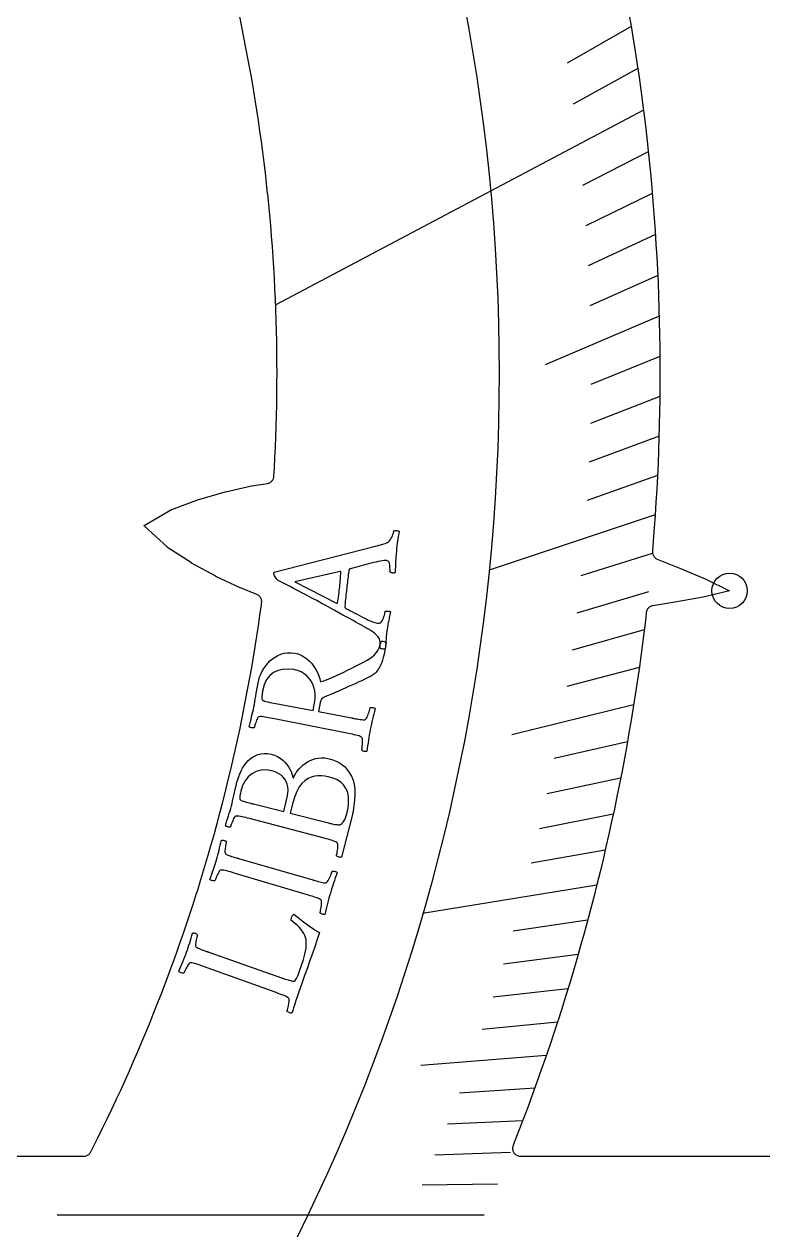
# Model space of a CAD drawing. Header units: millimetres. Extents: x -94 to 94, y -94 to 94.
# Drawn here: x 47.1 to 70.8, y -0.47 to 38.2 of the extents above; entities that cross this region are included whole.
import ezdxf

# ---------------------------------------------------------------- set-up
doc = ezdxf.new("R2010")
doc.units = ezdxf.units.MM
for name, color, linetype in [('CUT_INNER', 6, 'Continuous'), ('ENGRAVE', 7, 'Continuous'), ('ENGRAVE_FINE', 8, 'Continuous'), ('TEXT', 5, 'Continuous')]:
    doc.layers.add(name, color=color, linetype=linetype)

msp = doc.modelspace()

# ---------------------------------------------------------------- linework, layer by layer
at = {"layer": 'CUT_INNER'}
for points in [[(38.7314, 1.89), (49.015, 1.89), (49.04, 1.8913), (49.0647, 1.895), (49.089, 1.9012), (49.1125, 1.9098), (49.135, 1.9207), (49.1563, 1.9338), (49.1762, 1.9489), (49.1945, 1.966), (49.211, 1.9848), (49.2255, 2.0052), (49.2379, 2.0269), (49.3155, 2.1798), (49.3162, 2.1812), (49.4669, 2.4829), (49.4676, 2.4842), (49.6164, 2.7868), (49.6171, 2.7882), (49.7641, 3.0917), (49.7647, 3.0931), (49.9098, 3.3975), (49.9105, 3.3989), (50.0538, 3.7042), (50.0544, 3.7056), (50.1958, 4.0118), (50.1964, 4.0132), (50.3359, 4.3202), (50.3365, 4.3216), (50.4741, 4.6295), (50.4748, 4.6309), (50.6105, 4.9396), (50.6111, 4.941), (50.7449, 5.2506), (50.7455, 5.252), (50.8774, 5.5623), (50.878, 5.5638), (51.008, 5.8749), (51.0086, 5.8763), (51.1367, 6.1883), (51.1373, 6.1897), (51.2635, 6.5025), (51.2641, 6.5039), (51.3883, 6.8174), (51.3889, 6.8188), (51.5112, 7.1331), (51.5118, 7.1345), (51.6322, 7.4495), (51.6327, 7.451), (51.7512, 7.7667), (51.7517, 7.7681), (51.8682, 8.0846), (51.8688, 8.086), (51.9834, 8.4032), (51.9839, 8.4047), (52.0965, 8.7225), (52.097, 8.724), (52.2077, 9.0425), (52.2082, 9.044), (52.3169, 9.3632), (52.3174, 9.3647), (52.4242, 9.6846), (52.4247, 9.686), (52.5295, 10.0066), (52.5299, 10.008), (52.6328, 10.3292), (52.6332, 10.3306), (52.7341, 10.6524), (52.7345, 10.6539), (52.8334, 10.9763), (52.8339, 10.9778), (52.9308, 11.3008), (52.9312, 11.3023), (53.0261, 11.6259), (53.0266, 11.6274), (53.1195, 11.9515), (53.1199, 11.953), (53.2109, 12.2778), (53.2113, 12.2792), (53.3002, 12.6045), (53.3006, 12.606), (53.3876, 12.9318), (53.388, 12.9333), (53.4729, 13.2597), (53.4733, 13.2612), (53.5562, 13.588), (53.5566, 13.5895), (53.6375, 13.9169), (53.6379, 13.9184), (53.7168, 14.2463), (53.7172, 14.2478), (53.7941, 14.5761), (53.7944, 14.5776), (53.8693, 14.9064), (53.8697, 14.9079), (53.9426, 15.2372), (53.9429, 15.2387), (54.0137, 15.5684), (54.0141, 15.5699), (54.0829, 15.9), (54.0832, 15.9015), (54.15, 16.2321), (54.1503, 16.2336), (54.2151, 16.5645), (54.2154, 16.5661), (54.2781, 16.8974), (54.2784, 16.8989), (54.3391, 17.2306), (54.3394, 17.2321), (54.3981, 17.5642), (54.3983, 17.5658), (54.455, 17.8982), (54.4552, 17.8997), (54.5098, 18.2325), (54.51, 18.234), (54.5626, 18.5671), (54.5628, 18.5686), (54.6133, 18.9021), (54.6136, 18.9036), (54.662, 19.2373), (54.6622, 19.2388), (54.7086, 19.5729), (54.7089, 19.5744), (54.7177, 19.6415), (54.7198, 19.6668), (54.7193, 19.6922), (54.7162, 19.7175), (54.7105, 19.7423), (54.7024, 19.7664), (54.6918, 19.7895), (54.6789, 19.8115), (54.6639, 19.832), (54.6469, 19.8509), (54.628, 19.868), (54.6075, 19.883), (54.5856, 19.896), (54.5625, 19.9066), (54.0361, 20.1164), (54.0293, 20.1194), (53.2506, 20.4851), (53.2434, 20.4887), (52.4721, 20.9133), (52.4639, 20.9183), (51.7018, 21.4183), (51.6975, 21.4214), (51.6936, 21.4248), (50.9526, 22.1125), (50.9485, 22.1166), (50.9534, 22.1198), (51.8276, 22.6275), (51.8322, 22.63), (51.837, 22.632), (52.6904, 22.952), (52.6996, 22.9551), (53.5454, 23.1995), (53.5532, 23.2015), (54.3933, 23.3868), (54.4006, 23.3882), (54.9015, 23.4677), (54.9252, 23.4727), (54.9483, 23.4799), (54.9706, 23.4893), (54.9918, 23.5008), (55.0119, 23.5143), (55.0306, 23.5297), (55.0476, 23.5468), (55.063, 23.5655), (55.0765, 23.5856), (55.0879, 23.6069), (55.0973, 23.6292), (55.1044, 23.6523), (55.1093, 23.676), (55.1119, 23.7001), (55.1268, 23.9558), (55.1269, 23.9574), (55.1445, 24.2941), (55.1446, 24.2957), (55.1601, 24.6325), (55.1601, 24.6341), (55.1736, 24.971), (55.1736, 24.9726), (55.185, 25.3096), (55.1851, 25.3112), (55.1944, 25.6483), (55.1944, 25.6498), (55.2017, 25.987), (55.2017, 25.9885), (55.2069, 26.3257), (55.2069, 26.3272), (55.21, 26.6644), (55.21, 26.666), (55.211, 27.0032), (55.211, 27.0047), (55.21, 27.342), (55.21, 27.3435), (55.2069, 27.6807), (55.2069, 27.6823), (55.2017, 28.0195), (55.2017, 28.021), (55.1944, 28.3582), (55.1944, 28.3597), (55.1851, 28.6968), (55.185, 28.6983), (55.1736, 29.0354), (55.1736, 29.0369), (55.1601, 29.3739), (55.1601, 29.3754), (55.1446, 29.7123), (55.1445, 29.7138), (55.1269, 30.0506), (55.1268, 30.0521), (55.1072, 30.3888), (55.1071, 30.3903), (55.0854, 30.7269), (55.0853, 30.7284), (55.0615, 31.0648), (55.0614, 31.0663), (55.0355, 31.4026), (55.0354, 31.4041), (55.0075, 31.7402), (55.0074, 31.7417), (54.9774, 32.0776), (54.9773, 32.0791), (54.9452, 32.4148), (54.9451, 32.4164), (54.911, 32.7519), (54.9108, 32.7534), (54.8747, 33.0887), (54.8745, 33.0902), (54.8363, 33.4253), (54.8362, 33.4268), (54.7959, 33.7616), (54.7957, 33.7632), (54.7534, 34.0977), (54.7532, 34.0992), (54.7089, 34.4336), (54.7086, 34.4351), (54.6622, 34.7691), (54.662, 34.7706), (54.6136, 35.1044), (54.6133, 35.1059), (54.5628, 35.4393), (54.5626, 35.4408), (54.51, 35.7739), (54.5098, 35.7755), (54.4552, 36.1082), (54.455, 36.1098), (54.3983, 36.4422), (54.3981, 36.4437), (54.3394, 36.7758), (54.3391, 36.7773), (54.2784, 37.109), (54.2781, 37.1105), (54.2154, 37.4419), (54.2151, 37.4434), (54.1503, 37.7744), (54.15, 37.7759), (54.0832, 38.1064), (54.0829, 38.1079), (54.0141, 38.4381)], [(66.5022, 38.544), (66.5717, 38.1357), (66.6388, 37.727), (66.7033, 37.3179), (66.7654, 36.9085), (66.8249, 36.4986), (66.8819, 36.0884), (66.9364, 35.6778), (66.9883, 35.267), (67.0378, 34.8558), (67.0847, 34.4443), (67.1291, 34.0325), (67.1709, 33.6205), (67.2103, 33.2082), (67.2471, 32.7957), (67.2813, 32.383), (67.3131, 31.9701), (67.3423, 31.5569), (67.369, 31.1436), (67.3931, 30.7302), (67.4147, 30.3166), (67.4337, 29.9029), (67.4503, 29.4891), (67.4642, 29.0752), (67.4757, 28.6612), (67.4846, 28.2471), (67.4909, 27.833), (67.4947, 27.4189), (67.496, 27.0047), (67.4948, 26.5906), (67.4909, 26.1765), (67.4846, 25.7624), (67.4757, 25.3483), (67.4643, 24.9343), (67.4503, 24.5204), (67.4338, 24.1066), (67.4148, 23.6929), (67.3932, 23.2793), (67.369, 22.8658), (67.3424, 22.4525), (67.3132, 22.0394), (67.2815, 21.6265), (67.2539, 21.2947), (67.2531, 21.2704), (67.2546, 21.246), (67.2586, 21.222), (67.2648, 21.1984), (67.2733, 21.1756), (67.284, 21.1536), (67.2967, 21.1329), (67.3115, 21.1134), (67.328, 21.0955), (67.3463, 21.0793), (67.366, 21.065), (67.387, 21.0526), (67.4091, 21.0424), (68.1572, 20.7389), (68.1584, 20.7384), (68.9444, 20.4098), (68.9512, 20.4067), (69.7261, 20.0267), (69.731, 20.024), (69.7256, 20.0224), (68.8861, 19.8223), (68.8788, 19.8208), (68.0398, 19.6732), (68.0385, 19.673), (67.2654, 19.5455), (67.2411, 19.5402), (67.2175, 19.5326), (67.1947, 19.5226), (67.173, 19.5104), (67.1526, 19.4962), (67.1338, 19.4799), (67.1166, 19.4619), (67.1014, 19.4423), (67.0881, 19.4212), (67.077, 19.399), (67.0682, 19.3757), (67.0618, 19.3517), (67.0577, 19.3272), (67.0379, 19.1537), (66.9885, 18.7425), (66.9366, 18.3316), (66.8821, 17.9211), (66.8251, 17.5109), (66.7656, 17.101), (66.7036, 16.6915), (66.639, 16.2824), (66.572, 15.8737), (66.5025, 15.4655), (66.4304, 15.0576), (66.3558, 14.6503), (66.2788, 14.2433), (66.1993, 13.8369), (66.1172, 13.431), (66.0327, 13.0255), (65.9457, 12.6206), (65.8562, 12.2163), (65.7642, 11.8125), (65.6698, 11.4092), (65.5728, 11.0066), (65.4734, 10.6045), (65.3716, 10.2031), (65.2673, 9.8023), (65.1605, 9.4021), (65.0513, 9.0027), (64.9396, 8.6039), (64.8255, 8.2057), (64.7089, 7.8083), (64.5899, 7.4116), (64.4685, 7.0157), (64.3446, 6.6205), (64.2183, 6.2261), (64.0896, 5.8324), (63.9585, 5.4396), (63.825, 5.0475), (63.6891, 4.6563), (63.5507, 4.266), (63.41, 3.8765), (63.2669, 3.4878), (63.1214, 3.1001), (62.9736, 2.7132), (62.8233, 2.3273), (62.7856, 2.2321), (62.7778, 2.2091), (62.7722, 2.1854), (62.769, 2.1612), (62.7681, 2.1369), (62.7696, 2.1126), (62.7734, 2.0886), (62.7796, 2.065), (62.788, 2.0422), (62.7986, 2.0203), (62.8113, 1.9995), (62.8259, 1.9801), (62.8424, 1.9621), (62.8605, 1.9459), (62.8801, 1.9315), (62.9011, 1.9191), (62.9231, 1.9087), (62.946, 1.9006), (62.9697, 1.8947), (62.9937, 1.8912), (63.0181, 1.89), (79.6528, 1.89)]]:
    msp.add_lwpolyline(points, dxfattribs=at)
at = {"layer": 'ENGRAVE'}
for points in [[(66.9675, 35.4345), (55.1677, 29.1909)], [(67.3431, 22.4637), (62.0154, 20.6865)], [(65.4672, 10.5795), (59.8797, 9.6766)], [(61.8587, 0), (48.1564, 0)]]:
    msp.add_lwpolyline(points, dxfattribs=at)
for centre, radius in [((0, 27.004), 62.3363), ((69.7318, 20.0239), 0.567)]:
    msp.add_circle(centre, radius, dxfattribs=at)
at = {"layer": 'ENGRAVE_FINE'}
for points in [[(66.5735, 38.1253), (64.5225, 36.9507)], [(66.7848, 36.7768), (64.7117, 35.6352)], [(67.1221, 34.0989), (65.0066, 33.0242)], [(67.2492, 32.7706), (65.1135, 31.7298)], [(67.3494, 31.4501), (65.194, 30.4436)], [(67.4232, 30.138), (65.2489, 29.1661)], [(67.4712, 28.8346), (63.81, 27.2699)], [(67.4939, 27.5404), (65.2837, 26.6385)], [(67.4919, 26.2558), (65.2648, 25.3894)], [(67.4657, 24.9813), (65.2223, 24.1506)], [(67.4159, 23.7172), (65.157, 22.9225)], [(67.2479, 21.2213), (64.9599, 20.4993)], [(67.1306, 19.9903), (64.8292, 19.305)], [(66.992, 18.7709), (64.6778, 18.1224)], [(66.8325, 17.5633), (64.5062, 16.952)], [(66.6527, 16.3679), (62.7482, 15.4091)], [(66.4531, 15.1848), (64.1048, 14.6482)], [(66.2343, 14.0142), (63.8761, 13.5153)], [(65.9967, 12.8564), (63.6292, 12.3952)], [(65.7408, 11.7114), (63.3649, 11.2882)], [(65.1763, 9.4607), (62.7856, 9.1137)], [(64.8686, 8.3553), (62.4717, 8.0465)], [(64.5447, 7.2632), (62.1422, 6.9928)], [(64.2049, 6.1846), (61.7976, 5.9527)], [(63.8497, 5.1196), (59.8215, 4.7966)], [(63.4796, 4.0682), (61.0649, 3.9134)], [(63.0951, 3.0305), (60.6777, 2.9144)], [(62.6964, 2.0065), (60.2773, 1.9291)], [(62.2842, 0.9964), (59.8639, 0.9577)]]:
    msp.add_lwpolyline(points, dxfattribs=at)
at = {"layer": 'TEXT'}
for points in [[(57.9544, 18.9015), (57.9459, 18.9063), (57.9203, 18.9206), (57.8777, 18.9445), (57.818, 18.9778), (57.7436, 19.0191), (57.657, 19.0669), (57.5582, 19.1211), (57.447, 19.1817), (57.3264, 19.2475), (57.1992, 19.3173), (57.0653, 19.391), (56.9248, 19.4687), (56.7798, 19.5486), (56.6325, 19.6287), (56.483, 19.7092), (56.3312, 19.7901), (56.1798, 19.8701), (56.0315, 19.9483), (55.8862, 20.0248), (55.7441, 20.0994), (55.6076, 20.1709), (55.4796, 20.2378), (55.3599, 20.3003), (55.2487, 20.3583), (55.2261, 20.3758), (55.2028, 20.4002), (55.1789, 20.4315), (55.1542, 20.4696), (55.1326, 20.5084), (55.1178, 20.5417), (55.1099, 20.5695), (55.1087, 20.5919), (55.1095, 20.597), (55.1105, 20.601), (55.1118, 20.6039), (55.1133, 20.6056), (55.1152, 20.6074), (55.1176, 20.6101), (55.1204, 20.6139), (55.1238, 20.6187), (58.3311, 21.4456), (58.489, 21.4896), (58.6071, 21.5234), (58.6854, 21.5467), (58.7239, 21.5594), (58.7571, 21.575), (58.7887, 21.598), (58.8187, 21.6284), (58.8471, 21.6661), (58.8731, 21.7077), (58.8957, 21.7496), (58.9149, 21.7918), (58.9308, 21.8344), (58.9433, 21.8733), (58.9525, 21.9045), (58.9585, 21.928), (58.9612, 21.9439), (58.9789, 21.9526), (59.0003, 21.9572), (59.0255, 21.9577), (59.0545, 21.9541), (59.0822, 21.9487), (59.1036, 21.9438), (59.1187, 21.9395), (59.1275, 21.9357), (59.1144, 21.851), (59.1019, 21.7707), (59.0902, 21.695), (59.0791, 21.6238), (59.0685, 21.5514), (59.0583, 21.4721), (59.0485, 21.386), (59.039, 21.2929), (59.03, 21.1948), (59.0228, 21.1051), (59.0174, 21.0241), (59.014, 20.9516), (59.0112, 20.879), (59.0077, 20.7977), (59.0036, 20.7077), (58.9988, 20.609), (58.9836, 20.6002), (58.9644, 20.5952), (58.9411, 20.5941), (58.9137, 20.5969), (58.8867, 20.6027), (58.8644, 20.6106), (58.8468, 20.6207), (58.8339, 20.6329), (58.836, 20.6639), (58.8362, 20.7026), (58.8346, 20.7491), (58.8312, 20.8033), (58.8255, 20.8571), (58.8169, 20.902), (58.8055, 20.9381), (58.7913, 20.9653), (58.7783, 20.9772), (58.7606, 20.9866), (58.7382, 20.9935), (58.711, 20.9978), (58.6795, 20.9985), (58.6383, 20.9954), (58.5873, 20.9883), (58.5266, 20.9774), (58.4589, 20.9634), (58.3868, 20.9473), (58.3104, 20.9291), (58.2297, 20.9088), (58.1473, 20.8874), (58.066, 20.866), (57.9858, 20.8445), (57.9068, 20.823), (57.8317, 20.8025), (57.7636, 20.7839), (57.7024, 20.7672), (57.6481, 20.7524), (57.6036, 20.7403), (57.5718, 20.7317), (57.5528, 20.7265), (57.5464, 20.7248), (57.5456, 20.7241), (57.5431, 20.7222), (57.539, 20.7189), (57.5333, 20.7143), (57.5275, 20.709), (57.5232, 20.7036), (57.5203, 20.6979), (57.5189, 20.6921), (57.5112, 20.6458), (57.5036, 20.5943), (57.4961, 20.5375), (57.4887, 20.4756), (57.4815, 20.4121), (57.4744, 20.3509), (57.4676, 20.2918), (57.4609, 20.235), (57.4592, 20.2203), (57.4575, 20.2056), (57.4557, 20.191), (57.454, 20.1763), (57.4523, 20.162), (57.4507, 20.1484), (57.4491, 20.1356), (57.4477, 20.1235), (57.4377, 20.0388), (57.4287, 19.9607), (57.4208, 19.8891), (57.414, 19.8241), (57.4078, 19.7579), (57.4014, 19.6828), (57.3949, 19.5987), (57.3883, 19.5057), (57.3884, 19.5024), (57.3896, 19.4981), (57.3917, 19.493), (57.3948, 19.487), (57.398, 19.4814), (57.4003, 19.4773), (57.4017, 19.4749), (57.4021, 19.4741), (57.4092, 19.4704), (57.4302, 19.4593), (57.4652, 19.4407), (57.5142, 19.4146), (57.5729, 19.3833), (57.6367, 19.3491), (57.7058, 19.3118), (57.78, 19.2715), (57.8557, 19.2307), (57.9291, 19.1921), (58.0001, 19.1556), (58.0687, 19.1212), (58.1361, 19.0873), (58.1982, 19.059), (58.2551, 19.0362), (58.3067, 19.0191), (58.3533, 19.0061), (58.395, 18.9956), (58.4318, 18.9878), (58.4637, 18.9824), (58.4952, 18.984), (58.525, 18.9976), (58.5531, 19.0233), (58.5794, 19.061), (58.6032, 19.1054), (58.6238, 19.1509), (58.6411, 19.1978), (58.6551, 19.2458), (58.6662, 19.2898), (58.6745, 19.3247), (58.6801, 19.3505), (58.683, 19.367), (58.6928, 19.3715), (58.7087, 19.3744), (58.7308, 19.3757), (58.7591, 19.3754), (58.7882, 19.3736), (58.8131, 19.37), (58.8335, 19.3646), (58.8497, 19.3576), (58.8395, 19.303), (58.8299, 19.2525), (58.8208, 19.2061), (58.8122, 19.1639), (58.8038, 19.1238), (58.7954, 19.0837), (58.787, 19.0435), (58.7786, 19.0034), (58.77, 18.9601), (58.7613, 18.9103), (58.7524, 18.854), (58.7433, 18.7912), (58.7348, 18.7279), (58.7277, 18.6696), (58.722, 18.6165), (58.7177, 18.5685), (58.7142, 18.5232), (58.7106, 18.4778), (58.707, 18.4324), (58.7034, 18.387), (58.6993, 18.3386), (58.6942, 18.2843), (58.6882, 18.2239), (58.6813, 18.1575), (58.6715, 18.1537), (58.6557, 18.1522), (58.6338, 18.1532), (58.606, 18.1567), (58.5773, 18.1618), (58.5528, 18.1677), (58.5326, 18.1746), (58.5167, 18.1824), (58.5198, 18.2142), (58.5209, 18.2558), (58.5202, 18.3073), (58.5174, 18.3685), (58.5108, 18.4296), (58.4985, 18.4804), (58.4806, 18.5209), (58.457, 18.5512), (58.4056, 18.6025), (58.3505, 18.6509), (58.2915, 18.6964), (58.2287, 18.7389), (58.163, 18.7798), (58.0954, 18.8206), (58.0259, 18.8612), (57.9544, 18.9015)], [(55.7819, 20.3115), (57.1219, 19.6236), (57.1226, 19.6237), (57.1249, 19.6239), (57.1287, 19.6244), (57.134, 19.625), (57.1394, 19.6259), (57.1434, 19.6275), (57.1459, 19.6296), (57.147, 19.6322), (57.1572, 19.69), (57.1677, 19.7534), (57.1785, 19.8222), (57.1894, 19.8967), (57.1998, 19.97), (57.2088, 20.0358), (57.2164, 20.094), (57.2227, 20.1445), (57.2301, 20.2101), (57.2364, 20.2725), (57.2415, 20.3317), (57.2453, 20.3877), (57.2488, 20.4434), (57.2524, 20.5017), (57.2563, 20.5625), (57.2604, 20.6258), (57.2601, 20.6312), (57.2578, 20.6357), (57.2535, 20.6394), (57.2473, 20.6421), (57.2409, 20.6441), (57.2364, 20.6455), (57.2337, 20.6464), (57.2328, 20.6466)], [(54.6032, 17.0764), (54.624, 17.1684), (54.6529, 17.2603), (54.69, 17.3524), (54.7352, 17.4445), (54.7877, 17.5342), (54.8468, 17.6189), (54.9124, 17.6987), (54.9846, 17.7736), (55.0632, 17.8415), (55.148, 17.9003), (55.2392, 17.9498), (55.3367, 17.9902), (55.4402, 18.0191), (55.5493, 18.0342), (55.6641, 18.0353), (55.7845, 18.0225), (55.8854, 17.9991), (55.9825, 17.962), (56.0759, 17.9112), (56.1655, 17.8464), (56.2496, 17.7712), (56.3263, 17.6888), (56.3958, 17.5993), (56.458, 17.5026), (56.5111, 17.4022), (56.5535, 17.3016), (56.5851, 17.2008), (56.606, 17.0999), (56.7423, 17.1529), (56.8732, 17.2056), (56.9987, 17.2582), (57.1188, 17.3104), (57.2361, 17.3634), (57.3532, 17.4182), (57.4702, 17.4747), (57.5869, 17.5331), (57.7067, 17.5944), (57.8326, 17.6594), (57.9647, 17.7284), (58.1029, 17.8013), (58.19, 17.8528), (58.2672, 17.9087), (58.3345, 17.9689), (58.3918, 18.0334), (58.4409, 18.1066), (58.4837, 18.1927), (58.5199, 18.2916), (58.5496, 18.4035), (58.5653, 18.4111), (58.5856, 18.4135), (58.6103, 18.4106), (58.6396, 18.4025), (58.6678, 18.3926), (58.6895, 18.3845), (58.7047, 18.378), (58.7134, 18.3733), (58.6912, 18.2328), (58.6681, 18.1052), (58.644, 17.9903), (58.619, 17.8882), (58.594, 17.7992), (58.5698, 17.7235), (58.5465, 17.6612), (58.5242, 17.6121), (58.5055, 17.5814), (58.4826, 17.5452), (58.4553, 17.5037), (58.4238, 17.4568), (58.3852, 17.4084), (58.3367, 17.3624), (58.2785, 17.3189), (58.2105, 17.2779), (58.1779, 17.2612), (58.1331, 17.239), (58.0761, 17.2112), (58.0068, 17.178), (57.9273, 17.1405), (57.8397, 17.0999), (57.744, 17.0564), (57.6402, 17.0099), (57.5305, 16.9612), (57.4171, 16.9111), (57.2999, 16.8597), (57.179, 16.807), (57.057, 16.7543), (56.9362, 16.7033), (56.8167, 16.6537), (56.6986, 16.6057), (56.6628, 16.5831), (56.6338, 16.5488), (56.6117, 16.5028), (56.5964, 16.4451), (56.5406, 16.1506), (57.6031, 15.9466), (57.6119, 15.945), (57.6206, 15.9433), (57.6294, 15.9416), (57.6381, 15.9399), (57.6469, 15.9382), (57.6557, 15.9365), (57.6644, 15.9349), (57.6732, 15.9332), (57.7274, 15.923), (57.7791, 15.9136), (57.8284, 15.9051), (57.8751, 15.8975), (57.9188, 15.8916), (57.9589, 15.8883), (57.9953, 15.8877), (58.028, 15.8896), (58.0442, 15.8973), (58.0614, 15.914), (58.0795, 15.9397), (58.0986, 15.9745), (58.1174, 16.0147), (58.1346, 16.0568), (58.1502, 16.1007), (58.1643, 16.1465), (58.1763, 16.1896), (58.1858, 16.2254), (58.1928, 16.2541), (58.1973, 16.2755), (58.2126, 16.281), (58.232, 16.2837), (58.2555, 16.2838), (58.283, 16.2813), (58.31, 16.2761), (58.332, 16.2684), (58.349, 16.2582), (58.361, 16.2454), (58.3389, 16.158), (58.3175, 16.0724), (58.2966, 15.9887), (58.2764, 15.9068), (58.2568, 15.8252), (58.238, 15.7423), (58.2199, 15.6581), (58.2026, 15.5726), (58.1867, 15.4889), (58.1716, 15.4043), (58.1573, 15.3187), (58.1439, 15.2323), (58.1308, 15.1449), (58.1179, 15.0567), (58.105, 14.9678), (58.0923, 14.878), (58.0763, 14.8707), (58.0567, 14.8676), (58.0334, 14.8688), (58.0065, 14.8742), (57.98, 14.8823), (57.9584, 14.8912), (57.9415, 14.9011), (57.9293, 14.912), (57.9332, 14.9335), (57.9376, 14.9627), (57.9424, 14.9995), (57.9476, 15.0439), (57.952, 15.0918), (57.9542, 15.1389), (57.9544, 15.1853), (57.9525, 15.231), (57.9482, 15.2713), (57.9411, 15.3018), (57.9312, 15.3224), (57.9186, 15.3332), (57.8832, 15.3513), (57.8422, 15.3678), (57.7956, 15.3828), (57.7433, 15.3962), (57.6871, 15.4088), (57.6287, 15.4215), (57.568, 15.4343), (57.505, 15.4471), (55.0737, 15.9299), (55.0104, 15.9425), (54.9489, 15.9543), (54.8892, 15.9654), (54.8312, 15.9758), (54.7766, 15.984), (54.727, 15.9887), (54.6823, 15.9899), (54.6426, 15.9876), (54.6247, 15.9834), (54.6071, 15.9693), (54.5898, 15.9455), (54.5727, 15.9118), (54.5562, 15.8727), (54.5406, 15.8327), (54.526, 15.7918), (54.5123, 15.7501), (54.5002, 15.711), (54.4906, 15.6784), (54.4834, 15.6521), (54.4787, 15.6323), (54.4633, 15.6277), (54.4439, 15.6257), (54.4205, 15.6265), (54.3932, 15.6298), (54.3663, 15.6356), (54.3444, 15.6436), (54.3276, 15.6538), (54.3158, 15.6663), (54.336, 15.7483), (54.3564, 15.8293), (54.3767, 15.9091), (54.3971, 15.9879), (54.4168, 16.0661), (54.4353, 16.1443), (54.4525, 16.2223), (54.4685, 16.3002), (54.4842, 16.3825), (54.4997, 16.4681), (54.5149, 16.5569), (54.5298, 16.6491), (54.5455, 16.7462), (54.563, 16.8497), (54.5822, 16.9598), (54.6032, 17.0764)], [(55.7514, 17.4956), (55.5702, 17.5139), (55.4017, 17.505), (55.2459, 17.4691), (55.1027, 17.4064), (54.9778, 17.3115), (54.8769, 17.1792), (54.7998, 17.0094), (54.7461, 16.8019), (54.7411, 16.7734), (54.7357, 16.7381), (54.7296, 16.696), (54.7231, 16.6471), (54.7194, 16.5999), (54.7221, 16.5626), (54.7313, 16.5354), (54.7469, 16.5181), (54.7758, 16.5022), (54.8143, 16.487), (54.8624, 16.4725), (54.9201, 16.4587), (54.9828, 16.4454), (55.046, 16.4324), (55.1095, 16.4196), (55.1735, 16.4072), (56.3655, 16.1842), (56.4222, 16.4836), (56.4358, 16.593), (56.436, 16.7022), (56.4228, 16.8112), (56.3961, 16.9199), (56.3566, 17.0247), (56.3051, 17.1221), (56.2417, 17.2122), (56.1663, 17.295), (56.0793, 17.3667), (55.9812, 17.4241), (55.8719, 17.467), (55.7514, 17.4956)], [(53.9253, 13.8842), (53.9502, 13.9751), (53.9807, 14.0661), (54.0168, 14.1573), (54.0585, 14.2487), (54.1056, 14.3374), (54.1582, 14.4205), (54.2163, 14.4982), (54.2797, 14.5703), (54.3492, 14.6351), (54.4252, 14.6904), (54.5077, 14.7365), (54.5969, 14.7731), (54.693, 14.7978), (54.7965, 14.8077), (54.9073, 14.8029), (55.0255, 14.7833), (55.1289, 14.7538), (55.2246, 14.7132), (55.3123, 14.6612), (55.3922, 14.5979), (55.4636, 14.5276), (55.526, 14.4548), (55.5794, 14.3793), (55.6237, 14.3013), (55.6597, 14.2252), (55.6879, 14.1557), (55.7084, 14.0928), (55.7213, 14.0364), (55.7256, 14.0286), (55.7309, 14.0251), (55.7372, 14.0259), (55.7444, 14.031), (55.7633, 14.0828), (55.7904, 14.1373), (55.8257, 14.1945), (55.8691, 14.2543), (55.92, 14.3145), (55.9776, 14.373), (56.0419, 14.4297), (56.113, 14.4846), (56.1899, 14.535), (56.2715, 14.5781), (56.358, 14.6139), (56.4492, 14.6423), (56.5443, 14.6612), (56.642, 14.6683), (56.7425, 14.6635), (56.8457, 14.6467), (56.9643, 14.6154), (57.0763, 14.5744), (57.1816, 14.5238), (57.2802, 14.4634), (57.3715, 14.3907), (57.4549, 14.3029), (57.5303, 14.2002), (57.5976, 14.0824), (57.6504, 13.9538), (57.6864, 13.8117), (57.7057, 13.656), (57.7081, 13.487), (57.6981, 13.3125), (57.6801, 13.1405), (57.6543, 12.9711), (57.6205, 12.8043), (57.2791, 11.4845), (57.2628, 11.4782), (57.243, 11.4763), (57.2198, 11.4788), (57.1932, 11.4858), (57.1674, 11.4954), (57.1463, 11.5056), (57.13, 11.5165), (57.1185, 11.528), (57.1236, 11.5493), (57.1297, 11.5782), (57.1367, 11.6147), (57.1445, 11.6587), (57.1516, 11.7062), (57.1567, 11.7531), (57.1596, 11.7994), (57.1604, 11.8451), (57.1584, 11.8856), (57.1531, 11.9165), (57.1445, 11.9377), (57.1326, 11.9492), (57.0983, 11.9693), (57.0583, 11.9882), (57.0126, 12.0059), (56.9613, 12.0223), (56.9059, 12.0383), (56.8483, 12.0544), (56.7884, 12.0707), (56.7263, 12.0872), (54.329, 12.7176), (54.2666, 12.7338), (54.206, 12.7492), (54.147, 12.7638), (54.0897, 12.7776), (54.0357, 12.789), (53.9864, 12.7967), (53.9419, 12.8005), (53.9021, 12.8005), (53.884, 12.7973), (53.8656, 12.7843), (53.8469, 12.7615), (53.8278, 12.7289), (53.809, 12.6907), (53.791, 12.6512), (53.7738, 12.6104), (53.7573, 12.5683), (53.7426, 12.5288), (53.7309, 12.4959), (53.722, 12.4696), (53.7161, 12.4499), (53.7005, 12.4462), (53.681, 12.4454), (53.6577, 12.4475), (53.6306, 12.4525), (53.6041, 12.4599), (53.5828, 12.4691), (53.5666, 12.4803), (53.5555, 12.4934), (53.5806, 12.5743), (53.6058, 12.6544), (53.631, 12.7338), (53.6563, 12.8125), (53.6809, 12.8906), (53.7042, 12.9684), (53.7261, 13.0457), (53.7466, 13.1228), (53.7671, 13.2038), (53.7874, 13.2878), (53.8076, 13.3748), (53.8276, 13.4647), (53.8487, 13.5595), (53.872, 13.661), (53.8976, 13.7692), (53.9253, 13.8842)], [(55.4247, 12.9426), (55.5391, 13.4014), (55.5619, 13.5217), (55.5693, 13.6329), (55.5613, 13.7349), (55.5379, 13.8277), (55.5022, 13.9116), (55.4571, 13.9866), (55.4026, 14.0529), (55.3388, 14.1105), (55.2687, 14.1594), (55.1955, 14.1996), (55.1191, 14.2312), (55.0396, 14.2542), (54.8587, 14.2808), (54.6924, 14.2736), (54.5408, 14.2328), (54.4036, 14.1584), (54.2843, 14.0554), (54.186, 13.9284), (54.1086, 13.7772), (54.0518, 13.6018), (54.0452, 13.5736), (54.0376, 13.5387), (54.0292, 13.497), (54.0197, 13.4486), (54.0133, 13.4017), (54.0138, 13.3644), (54.0214, 13.3366), (54.0359, 13.3184), (54.0603, 13.3043), (54.0917, 13.2903), (54.1299, 13.2764), (54.1751, 13.2626), (54.2245, 13.2488), (54.2754, 13.2349), (54.3278, 13.2211), (54.3818, 13.2072), (54.393, 13.2044), (54.4034, 13.2017), (54.4131, 13.1992), (54.4221, 13.197), (54.4308, 13.1948), (54.4394, 13.1926), (54.4481, 13.1904), (54.4567, 13.1882)], [(55.6379, 12.8885), (56.8594, 12.5786), (56.8823, 12.573), (56.9107, 12.5664), (56.9446, 12.5587), (56.984, 12.5501), (57.0258, 12.5416), (57.0667, 12.5346), (57.1068, 12.5288), (57.1462, 12.5245), (57.1819, 12.522), (57.2114, 12.5219), (57.2346, 12.5242), (57.2515, 12.5289), (57.2918, 12.5563), (57.3271, 12.5915), (57.3574, 12.6346), (57.3828, 12.6857), (57.4053, 12.7437), (57.4269, 12.8077), (57.4477, 12.8778), (57.4675, 12.954), (57.4898, 13.063), (57.5037, 13.1728), (57.5092, 13.2835), (57.5063, 13.3949), (57.4906, 13.5041), (57.4579, 13.6082), (57.4083, 13.7073), (57.3417, 13.8011), (57.2546, 13.8858), (57.1435, 13.9573), (57.0084, 14.0157), (56.8493, 14.0611), (56.7419, 14.0802), (56.6339, 14.0889), (56.5254, 14.087), (56.4165, 14.0748), (56.3094, 14.0473), (56.2063, 13.9998), (56.1073, 13.9324), (56.0123, 13.845), (55.9244, 13.7332), (55.8469, 13.5925), (55.7795, 13.4227), (55.7219, 13.2239)], [(53.2708, 11.3962), (53.2932, 11.4748), (53.3141, 11.5526), (53.3335, 11.6298), (53.3514, 11.7062), (53.369, 11.7832), (53.3873, 11.8617), (53.4063, 11.9419), (53.426, 12.0237), (53.4422, 12.0293), (53.4619, 12.0306), (53.485, 12.0276), (53.5115, 12.0204), (53.5373, 12.0107), (53.5584, 12.0006), (53.5747, 11.99), (53.5863, 11.9788), (53.5812, 11.9588), (53.5754, 11.9317), (53.5686, 11.8974), (53.561, 11.856), (53.5536, 11.8116), (53.5476, 11.7682), (53.5431, 11.7259), (53.54, 11.6847), (53.5399, 11.6478), (53.5442, 11.6184), (53.553, 11.5966), (53.5663, 11.5825), (53.5949, 11.5663), (53.6283, 11.5505), (53.6664, 11.5353), (53.7093, 11.5205), (53.7558, 11.5058), (53.8044, 11.4909), (53.8553, 11.4756), (53.9085, 11.4601), (53.917, 11.4576), (53.9256, 11.4552), (53.9342, 11.4527), (53.9427, 11.4502), (53.9513, 11.4478), (53.9599, 11.4453), (53.9684, 11.4428), (53.977, 11.4404), (56.3588, 10.7536), (56.3673, 10.7511), (56.3759, 10.7487), (56.3845, 10.7462), (56.393, 10.7437), (56.4016, 10.7412), (56.4102, 10.7388), (56.4187, 10.7363), (56.4273, 10.7338), (56.4804, 10.7187), (56.531, 10.7047), (56.5793, 10.6918), (56.6252, 10.6799), (56.6682, 10.6701), (56.7077, 10.6632), (56.7439, 10.6592), (56.7767, 10.6582), (56.7935, 10.6643), (56.8122, 10.6794), (56.8326, 10.7034), (56.8547, 10.7363), (56.8771, 10.7746), (56.8981, 10.815), (56.9176, 10.8573), (56.9358, 10.9016), (56.9516, 10.9434), (56.9643, 10.9783), (56.9739, 11.0062), (56.9804, 11.0271), (56.9962, 11.0311), (57.0157, 11.0321), (57.0391, 11.0301), (57.0662, 11.025), (57.0926, 11.0174), (57.1138, 11.0078), (57.1298, 10.996), (57.1406, 10.9822), (57.1107, 10.8972), (57.0816, 10.8139), (57.0532, 10.7324), (57.0256, 10.6527), (56.9987, 10.5732), (56.9724, 10.4924), (56.9468, 10.4101), (56.9218, 10.3265), (56.8983, 10.2447), (56.8756, 10.1618), (56.8536, 10.0779), (56.8323, 9.993), (56.8114, 9.9072), (56.7905, 9.8206), (56.7696, 9.7331), (56.7487, 9.6449), (56.7321, 9.6391), (56.7123, 9.6378), (56.6892, 9.6411), (56.6629, 9.649), (56.6373, 9.6594), (56.6166, 9.6703), (56.6006, 9.6817), (56.5895, 9.6936), (56.5954, 9.7147), (56.6024, 9.7433), (56.6105, 9.7795), (56.6197, 9.8233), (56.6284, 9.8706), (56.635, 9.9173), (56.6394, 9.9635), (56.6416, 10.0091), (56.641, 10.0497), (56.6367, 10.0807), (56.6288, 10.1022), (56.6172, 10.1141), (56.5836, 10.1353), (56.5442, 10.1555), (56.4992, 10.1746), (56.4483, 10.1927), (56.3935, 10.2104), (56.3365, 10.2283), (56.2772, 10.2466), (56.2156, 10.2651), (53.8399, 10.9725), (53.7781, 10.9907), (53.7179, 11.0081), (53.6594, 11.0246), (53.6026, 11.0402), (53.549, 11.0534), (53.5, 11.0626), (53.4556, 11.0678), (53.4159, 11.0691), (53.3977, 11.0665), (53.3788, 11.0541), (53.3594, 11.0319), (53.3393, 10.9999), (53.3193, 10.9624), (53.3, 10.9234), (53.2815, 10.8832), (53.2637, 10.8417), (53.2477, 10.8027), (53.2349, 10.7702), (53.2252, 10.7442), (53.2187, 10.7247), (53.203, 10.7215), (53.1835, 10.7214), (53.1603, 10.7242), (53.1333, 10.73), (53.1071, 10.7383), (53.086, 10.7482), (53.0702, 10.7599), (53.0595, 10.7734), (53.0872, 10.8534), (53.115, 10.9327), (53.1428, 11.0112), (53.1706, 11.089), (53.1977, 11.1663), (53.2235, 11.2433), (53.2478, 11.3199), (53.2708, 11.3962)], [(55.3579, 7.616), (55.3642, 7.6138), (55.3719, 7.6111), (55.381, 7.6079), (55.3915, 7.6043), (55.4187, 7.5947), (55.4497, 7.5839), (55.4846, 7.5717), (55.5234, 7.5581), (55.5633, 7.5445), (55.6017, 7.5322), (55.6386, 7.5213), (55.674, 7.5117), (55.7054, 7.5047), (55.7303, 7.5016), (55.7487, 7.5023), (55.7605, 7.507), (55.7888, 7.5309), (55.8142, 7.5593), (55.8369, 7.5924), (55.8569, 7.63), (55.8769, 7.6759), (55.8999, 7.734), (55.9259, 7.8043), (55.9547, 7.8868), (56.0612, 8.2013), (56.0864, 8.2842), (56.1081, 8.3725), (56.1265, 8.4664), (56.1414, 8.5657), (56.1503, 8.6638), (56.1505, 8.7539), (56.1422, 8.836), (56.1253, 8.9101), (56.1013, 8.9737), (56.0696, 9.0378), (56.0301, 9.1022), (55.983, 9.1671), (55.9259, 9.2326), (55.8566, 9.2992), (55.7751, 9.3667), (55.6814, 9.4352), (55.6694, 9.4492), (55.6639, 9.4689), (55.6649, 9.4943), (55.6724, 9.5255), (55.6892, 9.5718), (55.7076, 9.6082), (55.7276, 9.6347), (55.7491, 9.6514), (55.8517, 9.5747), (55.9572, 9.495), (56.0655, 9.4121), (56.1768, 9.3262), (56.2861, 9.2442), (56.3888, 9.1733), (56.4848, 9.1134), (56.5741, 9.0646), (56.5007, 8.8372), (56.4253, 8.6112), (56.3477, 8.3868), (56.2681, 8.1638), (56.1852, 7.9344), (56.0979, 7.6906), (56.006, 7.4324), (55.9092, 7.1598), (55.8761, 7.0651), (55.8457, 6.9751), (55.818, 6.8897), (55.7929, 6.8089), (55.7685, 6.73), (55.7423, 6.6501), (55.7145, 6.5691), (55.6849, 6.4872), (55.6681, 6.4823), (55.6482, 6.4822), (55.6254, 6.4868), (55.5995, 6.4961), (55.5746, 6.5079), (55.5545, 6.52), (55.5392, 6.5322), (55.5288, 6.5447), (55.5358, 6.5655), (55.5444, 6.5937), (55.5545, 6.6294), (55.5662, 6.6726), (55.5775, 6.7193), (55.5867, 6.7656), (55.5937, 6.8114), (55.5985, 6.8569), (55.6001, 6.8974), (55.5976, 6.9286), (55.5909, 6.9505), (55.58, 6.963), (55.5476, 6.9861), (55.5095, 7.0084), (55.4655, 7.0301), (55.4158, 7.051), (55.3621, 7.0717), (55.3061, 7.0929), (55.2479, 7.1144), (55.1875, 7.1364), (52.8553, 7.976), (52.7945, 7.9976), (52.7355, 8.0183), (52.678, 8.0381), (52.6222, 8.0569), (52.5694, 8.073), (52.5209, 8.085), (52.4769, 8.0927), (52.4373, 8.0962), (52.419, 8.0947), (52.3995, 8.0834), (52.3789, 8.0623), (52.357, 8.0315), (52.3349, 7.9951), (52.3135, 7.9573), (52.2927, 7.9182), (52.2726, 7.8777), (52.2545, 7.8397), (52.2399, 7.808), (52.2288, 7.7826), (52.2211, 7.7634), (52.2052, 7.7611), (52.1858, 7.7621), (52.1627, 7.7662), (52.1362, 7.7736), (52.1104, 7.7832), (52.09, 7.7944), (52.0748, 7.8069), (52.0649, 7.821), (52.0971, 7.8993), (52.1292, 7.9769), (52.1614, 8.0538), (52.1935, 8.1299), (52.225, 8.2055), (52.255, 8.2809), (52.2836, 8.3561), (52.3109, 8.431), (52.3376, 8.5081), (52.3628, 8.5847), (52.3865, 8.6606), (52.4087, 8.736), (52.4306, 8.8118), (52.4532, 8.8892), (52.4767, 8.9682), (52.501, 9.0488), (52.5175, 9.0534), (52.5372, 9.0536), (52.5601, 9.0494), (52.5862, 9.0406), (52.6115, 9.0296), (52.6319, 9.0183), (52.6476, 9.0067), (52.6585, 8.9949), (52.6524, 8.9752), (52.645, 8.9485), (52.6363, 8.9147), (52.6263, 8.8738), (52.6165, 8.8298), (52.6081, 8.7869), (52.6012, 8.7449), (52.5958, 8.7039), (52.5936, 8.667), (52.5963, 8.6375), (52.6039, 8.6152), (52.6164, 8.6003), (52.644, 8.5825), (52.6764, 8.565), (52.7136, 8.5476), (52.7557, 8.5304), (52.8012, 8.5132), (52.8489, 8.4955), (52.8989, 8.4774), (52.9511, 8.459), (52.9595, 8.456), (52.9679, 8.4531), (52.9763, 8.4501), (52.9847, 8.4472), (52.9931, 8.4442), (53.0016, 8.4413), (53.01, 8.4383), (53.0184, 8.4354)]]:
    msp.add_lwpolyline(points, close=True, dxfattribs=at)

doc.saveas('drawing.dxf')
